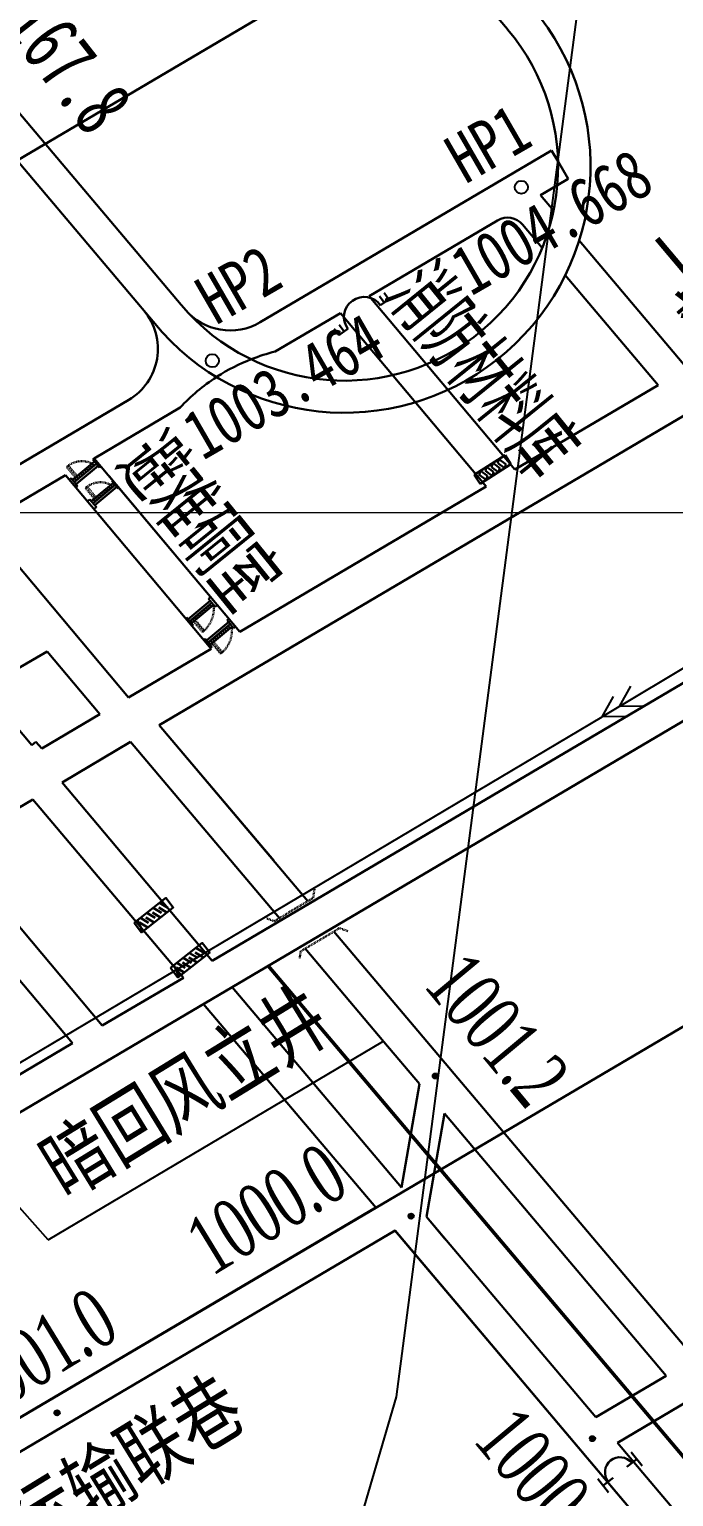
# Model space of a CAD drawing. Header units: millimetres. Extents: x 37412591 to 74834139, y 4258245 to 8527567.
# Drawn here: x 37415316.3 to 37415414.3, y 4259850.3 to 4260073.6 of the extents above; entities that cross this region are included whole.
import ezdxf
from ezdxf.enums import TextEntityAlignment as Align

# ---------------------------------------------------------------- set-up
doc = ezdxf.new("R2010")
doc.units = ezdxf.units.MM
doc.linetypes.add('2X0_5', pattern=[2.5, 2, -0.5])
for name, color, linetype in [('0测量点名称', 7, 'Continuous'), ('16', 3, 'Continuous'), ('6号煤底板等高线', 7, 'Continuous'), ('GXYZ', 2, 'Continuous'), ('JMD', 6, 'Continuous'), ('TK', 7, 'Continuous'), ('ZDH', 1, 'Continuous')]:
    doc.layers.add(name, color=color, linetype=linetype)
doc.layers.add('保安煤柱线', color=1, linetype='线圈线（保安煤柱线） ----0-----0----0-----0----0-----0--', lineweight=30)
doc.styles.get("Standard").update_dxf_attribs({"font": 'simfang.ttf', "width": 0.6667})
doc.styles.add('仿宋', font='', dxfattribs={"width": 0.707})
doc.styles.add('标准', font='SimSun.ttf', dxfattribs={"width": 0.667})
doc.styles.get('仿宋').set_extended_font_data('FangSong_GB2312')
doc.linetypes.add('442', pattern='A,5,[175,AAA.SHX,S=1,R=90,X=0,Y=0],5', length=10)
doc.linetypes.add('447', pattern='A,8,-1,[148,AAA.SHX,S=1,R=0,X=0,Y=0],-1', length=10)
doc.linetypes.add('FENCELINE1', pattern='A,6.35,-2.54,[133,ltypeshp.shx,S=2.54,R=0,X=-2.54,Y=0],-2.54,25.4', length=36.83)
doc.linetypes.add('线圈线（保安煤柱线） ----0-----0----0-----0----0-----0--', pattern='A,14.5,-2,[133,ltypeshp.shx,S=0.5,R=0,X=0,Y=0],-3,25.4', length=44.9)

# ---------------------------------------------------------------- blocks, each defined once
blk = doc.blocks.new('gc013a')
at = {"linetype": 'Continuous'}
blk.add_line((0.5, 0), (4, 0), dxfattribs=at)
at = {"linetype": 'Continuous', "flags": 128}
for points in [[(2.772, 0.354), (3.384, 0), (2.772, -0.354)], [(3.388, 0.354), (4, 0), (3.388, -0.354)]]:
    blk.add_lwpolyline(points, dxfattribs=at)
blk = doc.blocks.new('调节')
at = {"layer": 'JMD', "color": 5, "linetype": 'Continuous', "lineweight": 30}
for p, q in [((-0.18, 3.8), (-2.23, 2.77)), ((-0.63, 3.36), (-1.49, 1.76)), ((0.25, 3.24), (-0.61, 1.64)), ((0.36, 2.19), (-0.5, 0.59)), ((1.25, 2.07), (0.39, 0.47)), ((1.36, 1.01), (0.5, -0.59)), ((2.24, 0.9), (1.39, -0.7)), ((2.35, -0.16), (1.49, -1.76)), ((3.24, -0.27), (2.38, -1.87)), ((4.24, -1.45), (2.49, -2.93))]:
    blk.add_line(p, q, dxfattribs=at)
blk.add_lwpolyline([(-0.74, 4.41), (4.24, -1.45), (2.49, -2.93), (-2.49, 2.93)], close=True, dxfattribs=at)
blk = doc.blocks.new('A$C0C37771A')
at = {"layer": 'JMD', "color": 1, "linetype": 'Continuous', "lineweight": 30}
for p, q in [((4.14, 4.68, -1.2), (3.39, 3.93, -1.2)), ((3.7, 4.24, -1.2), (4.25, 3.69, -1.2)), ((4.14, 4.68, -1.2), (4.69, 4.13, -1.2)), ((0.68, 1.22, -1.2), (0, 0.55, -1.2)), ((0, 0.55, -1.2), (0.54, 0, -1.2)), ((0.37, 0.91, -1.2), (0.91, 0.37, -1.2))]:
    blk.add_line(p, q, dxfattribs=at)
blk.add_arc((2.04, 2.58, -1.2), 1.92, 224.8776, 44.8776, dxfattribs=at)
blk = doc.blocks.new('A$C4A5408C1')
at = {"layer": 'JMD', "color": 5, "linetype": 'Continuous', "lineweight": 30}
for p, q in [((0, 1.41), (4.73, 4.29)), ((0.86, 0), (5.58, 2.89)), ((1.89, 2.56), (1.71, 1.94)), ((1.89, 2.56), (2.93, 1.77)), ((2.83, 3.14), (2.65, 2.52)), ((2.65, 2.52), (3.69, 1.73)), ((2.83, 3.14), (3.88, 2.35)), ((3.78, 3.72), (3.6, 3.1)), ((3.6, 3.1), (4.64, 2.31)), ((3.88, 2.35), (3.69, 1.73)), ((3.78, 3.72), (4.82, 2.93)), ((4.82, 2.93), (4.64, 2.31)), ((4.73, 4.29), (5.58, 2.89)), ((0, 1.41), (0.86, 0)), ((0.94, 1.99), (0.76, 1.37)), ((0.76, 1.37), (1.8, 0.58)), ((0.94, 1.99), (1.99, 1.2)), ((1.71, 1.94), (2.75, 1.15)), ((1.99, 1.2), (1.8, 0.58)), ((2.93, 1.77), (2.75, 1.15))]:
    blk.add_line(p, q, dxfattribs=at)
blk = doc.blocks.new('1')
at = {"layer": 'JMD', "linetype": 'Continuous', "lineweight": 30}
blk.add_hatch(color=30, dxfattribs=at).paths.add_polyline_path([(37415326.82, 4260007.22), (37415326.57, 4260007.52), (37415323.21, 4260004.73), (37415323.47, 4260004.42)])
at = {"layer": 'JMD', "color": 30, "linetype": 'Continuous', "lineweight": 30}
for p, q in [((37415326.29, 4260007.85, 0.24), (37415322.94, 4260005.06, 0.24)), ((37415326.05, 4260008.15, 0.25), (37415326.25, 4260008.32, 0.25)), ((37415327.04, 4260006.95, 0.25), (37415326.05, 4260008.15, 0.25)), ((37415323.8, 4260005.24, 0.24), (37415323.54, 4260005.56, 0.24)), ((37415324.1, 4260005.49, 0.24), (37415323.83, 4260005.8, 0.24)), ((37415324.39, 4260005.73, 0.24), (37415324.13, 4260006.05, 0.24)), ((37415324.7, 4260005.99, 0.24), (37415324.43, 4260006.3, 0.24)), ((37415325, 4260006.24, 0.24), (37415324.74, 4260006.56, 0.24)), ((37415325.3, 4260006.49, 0.24), (37415325.03, 4260006.8, 0.24)), ((37415325.59, 4260006.73, 0.24), (37415325.33, 4260007.05, 0.24)), ((37415325.89, 4260006.98, 0.24), (37415325.62, 4260007.29, 0.24)), ((37415326.18, 4260007.22, 0.24), (37415325.92, 4260007.54, 0.24)), ((37415327.27, 4260007.14, 0.25), (37415327.04, 4260006.95, 0.25)), ((37415322.72, 4260005.32, 0.25), (37415322.43, 4260005.09, 0.25)), ((37415323.71, 4260004.13, 0.25), (37415322.72, 4260005.32, 0.25)), ((37415323.51, 4260005, 0.24), (37415323.25, 4260005.31, 0.24)), ((37415323.45, 4260003.91, 0.25), (37415323.71, 4260004.13, 0.25))]:
    blk.add_line(p, q, dxfattribs=at)
at = {"layer": 'JMD', "color": 30, "linetype": '2X0_5', "lineweight": 30, "ltscale": 0.0001}
for p, q in [((37415322.3, 4260007.24, 0.24), (37415322.06, 4260007.03, 0.24)), ((37415323.39, 4260005.43, 0.24), (37415322.06, 4260007.03, 0.24)), ((37415323.64, 4260005.64, 0.24), (37415322.3, 4260007.24, 0.24))]:
    blk.add_line(p, q, dxfattribs=at)
blk.add_arc((37415324.35, 4260004.47, 0.24), 3.45, 63.0644, 126.468, dxfattribs=at)
blk = doc.blocks.new('A$C2A686CFF')
at = {"layer": 'JMD', "color": 1, "linetype": 'Continuous', "lineweight": 30}
for p, q in [((12.2, 30.1, 0), (0, 30.1, 0)), ((6.1, 30.1, 0), (6.1, 21.3, 0)), ((6.1, 8.8, 0), (6.1, 0, 0)), ((12.2, 0, 0), (0, 0, 0))]:
    blk.add_line(p, q, dxfattribs=at)
blk.add_arc((6.1, 15, 0), 10.6, 270, 90, dxfattribs=at)

msp = doc.modelspace()

# ---------------------------------------------------------------- hatches: boundary and pattern name
at = {"linetype": '447', "ltscale": 0.5}
h = msp.add_hatch(color=0, dxfattribs=at)
h.dxf.hatch_style = 1
h.paths.add_polyline_path([(37415377.69, 4259914.29, 1), (37415378.49, 4259914.29, 1)])
h = msp.add_hatch(color=0, dxfattribs=at)
h.dxf.hatch_style = 1
h.paths.add_polyline_path([(37415374.8, 4259892.96, 1), (37415374, 4259892.96, 1)])
h = msp.add_hatch(color=0, dxfattribs=at)
h.dxf.hatch_style = 1
h.paths.add_polyline_path([(37415320.94, 4259863.03, 1), (37415320.15, 4259863.03, 1)])
h = msp.add_hatch(color=0, dxfattribs=at)
h.dxf.hatch_style = 1
h.paths.add_polyline_path([(37415401.59, 4259859.09, 1), (37415402.38, 4259859.09, 1)])
at = {"layer": 'JMD', "linetype": 'Continuous', "lineweight": 30}
for points in [[(37415329.62, 4260003.96), (37415329.37, 4260004.26), (37415326.01, 4260001.46), (37415326.27, 4260001.16)], [(37415340.48, 4259983.82), (37415340.73, 4259983.52), (37415344.09, 4259986.31), (37415343.83, 4259986.62)], [(37415343.28, 4259980.56), (37415343.53, 4259980.25), (37415346.89, 4259983.05), (37415346.63, 4259983.35)]]:
    msp.add_hatch(color=30, dxfattribs=at).paths.add_polyline_path(points)

# ---------------------------------------------------------------- linework, layer by layer
at = {"color": 0, "lineweight": 30, "ltscale": 5}
for p, q in [((37415396.08, 4260046.03), (37415394.1, 4260048.38)), ((37415417.01, 4260021.26), (37415399.95, 4260041.46)), ((37415411.98, 4260019.46), (37415397.85, 4260036.19)), ((37415390.16, 4260006.58), (37415368, 4260032.98)), ((37415385.8, 4260004.01), (37415363.63, 4260030.4)), ((37415326.17, 4260008.3), (37415339.27, 4260016.03)), ((37415348.33, 4259981.9), (37415326.17, 4260008.3)), ((37415343.96, 4259979.32), (37415321.8, 4260005.72)), ((37415331.4, 4259971.91), (37415309.24, 4259998.31)), ((37415344.11, 4259931.8), (37415438.82, 4259987.69)), ((37415309.38, 4259973.32, 2753.31), (37415319.01, 4259978.9, 2753.31)), ((37415327.04, 4259969.34, 2753.31), (37415319.01, 4259978.9, 2753.31)), ((37415343.96, 4259979.32), (37415331.4, 4259971.91)), ((37415336.07, 4259967.7), (37415353.5, 4259947.08, -0.19)), ((37415336.08, 4259967.7, 0), (37415358.71, 4259940.92, 0)), ((37415331.71, 4259965.13, -92.83), (37415354.36, 4259938.32, -92.83)), ((37415321.29, 4259958.98, 4817.29), (37415344.11, 4259931.8, 4817.29)), ((37415339.75, 4259929.23, 4817.29), (37415316.84, 4259956.35, 4817.29)), ((37415362.63, 4259936.27, 0), (37415422.83, 4259865.02, 4910.13)), ((37415309.82, 4259934.82), (37415322.87, 4259919.27)), ((37415358.28, 4259933.67, -92.83), (37415370.27, 4259919.49, -92.83)), ((37415327.41, 4259921.95, 4910.12), (37415339.75, 4259929.23, 4910.12)), ((37415347.19, 4259927.82, 5002.9), (37415372.95, 4259897.32, 5002.9)), ((37415342.82, 4259925.24, 4817.29), (37415369.01, 4259894.25, 4817.29)), ((37415322.87, 4259919.27), (37415297.39, 4259904.24)), ((37415370.27, 4259919.49, -92.83), (37415375.68, 4259913.08, -92.83)), ((37415379.47, 4259908.6, 2157.78), (37415413.21, 4259868.66, 4910.12)), ((37415376.75, 4259892.84, 0), (37415379.55, 4259889.52, 0)), ((37415376.75, 4259892.84, 5002.9), (37415402.51, 4259862.34, 5002.9)), ((37415371.95, 4259890.76, 4817.29), (37415800.56, 4259383.45, 4817.29)), ((37415405.78, 4259858.47, 5002.9), (37415699.19, 4259511.18, 5002.9))]:
    msp.add_line(p, q, dxfattribs=at)
at = {"color": 7, "linetype": '442', "lineweight": 30, "ltscale": 0.005}
msp.add_line((37415348.33, 4259981.9, 2753.31), (37415328.44, 4260005.59), dxfattribs=at)
at = {"linetype": 'ByBlock', "lineweight": 20}
msp.add_line((37416981.26, 4260000, 4910.12), (37415274.16, 4260000, 4910.12), dxfattribs=at)
at = {"color": 1, "lineweight": 50, "ltscale": 0.4}
msp.add_line((37415352.66, 4259931.04, 4910.12), (37416014.37, 4259147.83, 4910.12), dxfattribs=at)
at = {"color": 7, "ltscale": 0.005}
for q in [(37415287.43, 4259925.1, 2455.06), (37415370.1, 4259919.55, -8224.05)]:
    msp.add_line((37415319.17, 4259889.36, -8223.73), q, dxfattribs=at)
at = {"color": 0, "lineweight": 30, "ltscale": 5, "flags": 128}
for points in [[(37415351.45, 4260029.02), (37415395.76, 4260055.17)], [(37415396.74, 4260053.5), (37415395.76, 4260055.17)], [(37415398.3, 4260050.86), (37415396.75, 4260053.49)], [(37415396.64, 4260049.88), (37415398.3, 4260050.86)], [(37415394.1, 4260048.38), (37415396.64, 4260049.88)], [(37415353.71, 4260024.55), (37415363.63, 4260030.4)], [(37415291.88, 4259993.87), (37415331.44, 4260017.22)], [(37415309.24, 4259998.31), (37415321.8, 4260005.72)], [(37415347.19, 4259927.82), (37415450.94, 4259989.03)], [(37415316.84, 4259956.35), (37415239.94, 4259910.98)]]:
    msp.add_lwpolyline(points, dxfattribs=at)
at = {"color": 3, "lineweight": 30, "ltscale": 5, "elevation": 3832.1}
msp.add_lwpolyline([(37415396.61, 4260055.67), (37415396.61, 4260055.67)], dxfattribs=at)
at = {"color": 0, "lineweight": 30, "ltscale": 5, "flags": 128}
msp.add_lwpolyline([(37415368, 4260032.98), (37415387.55, 4260044.52, -0.365701), (37415391.36, 4260043.87), (37415394.34, 4260040.34)], format="xyb", dxfattribs=at)
at = {"color": 0, "lineweight": 30, "ltscale": 5}
for points, elevation in [([(37415390.16, 4260006.58), (37415411.98, 4260019.46)], 1377.04), ([(37415348.34, 4259981.91), (37415385.8, 4260004.01)], 1377.04), ([(37415375.68, 4259913.08), (37415373.76, 4259902)], 0), ([(37415379.47, 4259908.6), (37415376.75, 4259892.84)], 0), ([(37415373.76, 4259901.99), (37415372.95, 4259897.32)], 0), ([(37415234.66, 4259814.98), (37415369.01, 4259894.25)], 4910.12), ([(37415237.6, 4259811.48), (37415371.96, 4259890.76)], 4910.12), ([(37415371.94, 4259890.76), (37415994.44, 4259153.97)], 4910.12), ([(37415402.51, 4259862.34), (37415413.21, 4259868.66)], 4910.12), ([(37415405.78, 4259858.47), (37415416.49, 4259864.78)], 4910.12)]:
    msp.add_lwpolyline(points, dxfattribs=dict(at, elevation=elevation))
for points in [[(37415336.07, 4259967.7), (37415415.91, 4260014.81)], [(37415321.29, 4259958.98), (37415331.71, 4259965.13)]]:
    msp.add_lwpolyline(points, dxfattribs=at)
at = {"color": 0, "lineweight": 30, "ltscale": 5, "flags": 128}
for points, elevation in [([(37415318.2, 4259964.12), (37415327.04, 4259969.34)], 1377.04), ([(37415310.31, 4259942.31), (37415327.41, 4259921.95)], 4910.12), ([(37415208.51, 4259845.99), (37415347.19, 4259927.82)], 2455.06), ([(37415348.31, 4259928.48), (37415348.31, 4259928.48)], 2455.06)]:
    msp.add_lwpolyline(points, dxfattribs=dict(at, elevation=elevation))
at = {"color": 7, "linetype": '2X0_5', "lineweight": 30, "ltscale": 0.005, "elevation": 0, "flags": 128}
for points in [[(37415359.69, 4259942.7), (37415359.51, 4259941.39), (37415353.57, 4259937.85), (37415352.47, 4259938.26)], [(37415364.76, 4259936.34), (37415363.53, 4259936.81), (37415357.59, 4259933.26), (37415357.43, 4259932.1)]]:
    msp.add_lwpolyline(points, dxfattribs=at)
at = {"color": 0, "linetype": '447', "ltscale": 0.5}
for centre in [(37415378.09, 4259914.29, 1), (37415374.4, 4259892.96, 4910.12), (37415320.54, 4259863.03, 4910.12), (37415401.98, 4259859.09, 4910.12)]:
    msp.add_circle(centre, 0.398, dxfattribs=at)
at = {"color": 0, "lineweight": 30, "ltscale": 5}
for centre, radius, start, end in [((37415326.87, 4260024.97, -1078.02), 9, 300.5422, 40.1922), ((37415346.88, 4260036.77, -1078.02), 9, 220.1833, 300.5422), ((37415360.84, 4259995.97, -1076.02), 29.46, 111.4578, 122.7788), ((37415360.84, 4259995.97, -1076.02), 29.46, 104.0018, 111.4578), ((37415360.84, 4259995.97, -1076.02), 29.46, 123.0598, 137.0827)]:
    msp.add_arc(centre, radius, start, end, dxfattribs=at)
at = {"color": 0, "ltscale": 5}
for p in [(37415378.09, 4259914.29, 1), (37415378.09, 4259914.29, -2), (37415374.4, 4259892.96, 4910.12), (37415374.4, 4259892.96, 4907.12), (37415320.54, 4259863.03, 4910.12), (37415320.54, 4259863.03, 4907.12), (37415401.98, 4259859.09, 4910.12), (37415401.98, 4259859.09, 4907.12)]:
    msp.add_point(p, dxfattribs=at)
at = {"color": 1}
for p in [(37415378.09, 4259914.29, 1), (37415374.4, 4259892.96, 4910.12), (37415320.54, 4259863.03, 4910.12), (37415401.98, 4259859.09, 4910.12)]:
    msp.add_point(p, dxfattribs=at)
at = {"color": 2, "linetype": 'ByBlock', "lineweight": -3, "ltscale": 0.005}
for p in [(37415374.4, 4259892.96, 4910.12), (37415320.54, 4259863.03, 4910.12), (37415320.54, 4259863.03, 4910.12)]:
    msp.add_point(p, dxfattribs=at)
at = {"layer": '16', "lineweight": -3, "ltscale": 0.005}
for centre in [(37415391.16, 4260049.56), (37415344.15, 4260023.16)]:
    msp.add_circle(centre, 1, dxfattribs=at)
at = {"layer": '6号煤底板等高线', "elevation": 2453.77}
msp.add_lwpolyline([(37414906.94, 4258589.06), (37415195.24, 4259276.54), (37415239.47, 4259412.02), (37415372.18, 4259865.44), (37415406.75, 4260130.31), (37415407.11, 4260134.8), (37415408.1, 4260146.78), (37415409.28, 4260160.49), (37415410.49, 4260174.02), (37415411.77, 4260187.71), (37415413.43, 4260204.82), (37415415.29, 4260223.51), (37415417.23, 4260242.3), (37415419.55, 4260264.39), (37415422.19, 4260288.8), (37415429.41, 4260439.76), (37415433.72, 4260571.25)], dxfattribs=at)
at = {"layer": 'GXYZ'}
msp.add_line((37414990.2, 4259723.18, 4910.12), (37415403.45, 4259968.98, 4910.12), dxfattribs=at)
at = {"layer": 'JMD', "color": 30, "linetype": 'Continuous', "lineweight": 30}
for p, q in [((37415073.34, 4260447.33, 4910.12), (37415389.08, 4260073.6, 4910.12)), ((37415336.51, 4260027.5, 4910.12), (37415236.58, 4260145.78, 4910.12)), ((37415277.48, 4260104.99, 4910.12), (37415339.43, 4260031.65, 4910.12)), ((37415326.51, 4260007.48, 0.25), (37415323.21, 4260004.73, 0.25)), ((37415326.77, 4260007.17, 0.24), (37415323.47, 4260004.42, 0.24)), ((37415329.1, 4260004.59, -0.01), (37415325.74, 4260001.79, -0.01)), ((37415329.37, 4260004.26, 0), (37415326.01, 4260001.46, 0)), ((37415329.62, 4260003.96, -0.01), (37415326.27, 4260001.16, -0.01)), ((37415327.81, 4260002.98, -0.01), (37415327.54, 4260003.3, -0.01)), ((37415328.1, 4260003.22, -0.01), (37415327.84, 4260003.54, -0.01)), ((37415328.39, 4260003.47, -0.01), (37415328.13, 4260003.79, -0.01)), ((37415328.69, 4260003.72, -0.01), (37415328.43, 4260004.03, -0.01)), ((37415328.98, 4260003.96, -0.01), (37415328.72, 4260004.28, -0.01)), ((37415328.85, 4260004.89, 0), (37415329.05, 4260005.06, 0)), ((37415329.85, 4260003.69, 0), (37415328.85, 4260004.89, 0)), ((37415329.28, 4260004.21, -0.01), (37415329.01, 4260004.52, -0.01)), ((37415330.07, 4260003.87, 0), (37415329.85, 4260003.69, 0)), ((37415325.52, 4260002.06, 0), (37415325.24, 4260001.83, 0)), ((37415326.52, 4260000.86, 0), (37415325.52, 4260002.06, 0)), ((37415326.31, 4260001.73, -0.01), (37415326.05, 4260002.05, -0.01)), ((37415326.61, 4260001.98, -0.01), (37415326.34, 4260002.29, -0.01)), ((37415326.9, 4260002.22, -0.01), (37415326.64, 4260002.54, -0.01)), ((37415327.19, 4260002.47, -0.01), (37415326.93, 4260002.78, -0.01)), ((37415327.5, 4260002.72, -0.01), (37415327.24, 4260003.04, -0.01)), ((37415326.25, 4260000.64, 0), (37415326.52, 4260000.86, 0)), ((37415340.48, 4259983.82, -0.25), (37415343.83, 4259986.62, -0.25)), ((37415340.73, 4259983.52, -0.25), (37415344.08, 4259986.32, -0.25)), ((37415341, 4259983.19, -0.25), (37415344.36, 4259985.99, -0.25)), ((37415342.91, 4259985.31, -0.25), (37415343.17, 4259984.99, -0.25)), ((37415343.2, 4259985.55, -0.25), (37415343.46, 4259985.24, -0.25)), ((37415343.5, 4259985.8, -0.25), (37415343.76, 4259985.48, -0.25)), ((37415343.85, 4259987.13, -0.25), (37415343.59, 4259986.91, -0.25)), ((37415343.59, 4259986.91, -0.25), (37415344.58, 4259985.72, -0.25)), ((37415343.79, 4259986.05, -0.25), (37415344.05, 4259985.73, -0.25)), ((37415344.58, 4259985.72, -0.25), (37415344.87, 4259985.95, -0.25)), ((37415340.03, 4259983.9, -0.25), (37415340.25, 4259984.09, -0.25)), ((37415340.25, 4259984.09, -0.25), (37415341.25, 4259982.89, -0.25)), ((37415340.82, 4259983.57, -0.25), (37415341.09, 4259983.26, -0.25)), ((37415341.12, 4259983.82, -0.25), (37415341.38, 4259983.5, -0.25)), ((37415341.41, 4259984.06, -0.25), (37415341.68, 4259983.75, -0.25)), ((37415341.71, 4259984.31, -0.25), (37415341.97, 4259983.99, -0.25)), ((37415342, 4259984.55, -0.25), (37415342.26, 4259984.24, -0.25)), ((37415342.29, 4259984.8, -0.25), (37415342.56, 4259984.48, -0.25)), ((37415342.6, 4259985.05, -0.25), (37415342.86, 4259984.74, -0.25)), ((37415343.28, 4259980.56, -0.01), (37415346.63, 4259983.35, -0.01)), ((37415346.65, 4259983.87, 0), (37415346.39, 4259983.65, 0)), ((37415346.39, 4259983.65, 0), (37415347.39, 4259982.45, 0)), ((37415341.25, 4259982.89, -0.25), (37415341.05, 4259982.72, -0.25)), ((37415343.53, 4259980.25, 0), (37415346.89, 4259983.05, 0)), ((37415343.81, 4259979.92, -0.01), (37415347.16, 4259982.72, -0.01)), ((37415344.51, 4259981.05, -0.01), (37415344.77, 4259980.73, -0.01)), ((37415344.8, 4259981.29, -0.01), (37415345.07, 4259980.97, -0.01)), ((37415345.1, 4259981.54, -0.01), (37415345.36, 4259981.22, -0.01)), ((37415345.4, 4259981.79, -0.01), (37415345.67, 4259981.47, -0.01)), ((37415345.71, 4259982.05, -0.01), (37415345.97, 4259981.73, -0.01)), ((37415346, 4259982.29, -0.01), (37415346.27, 4259981.98, -0.01)), ((37415346.3, 4259982.54, -0.01), (37415346.56, 4259982.22, -0.01)), ((37415346.59, 4259982.78, -0.01), (37415346.86, 4259982.47, -0.01)), ((37415347.39, 4259982.45, 0), (37415347.67, 4259982.69, 0)), ((37415342.83, 4259980.64), (37415343.06, 4259980.83)), ((37415343.06, 4259980.83), (37415344.06, 4259979.63)), ((37415343.63, 4259980.31, -0.01), (37415343.89, 4259979.99, -0.01)), ((37415344.06, 4259979.63), (37415343.85, 4259979.46)), ((37415343.92, 4259980.55, -0.01), (37415344.18, 4259980.24, -0.01)), ((37415344.21, 4259980.8, -0.01), (37415344.48, 4259980.48, -0.01)), ((37415309.38, 4259973.32, 2753.31), (37415316.71, 4259964.65, 4908.13)), ((37415317.32, 4259965.16, 4907.97), (37415316.71, 4259964.65, 4908.13)), ((37415317.32, 4259965.16, 4910.74), (37415318.2, 4259964.12, 4910.99))]:
    msp.add_line(p, q, dxfattribs=at)
at = {"layer": 'JMD', "color": 30, "linetype": '2X0_5', "lineweight": 30, "ltscale": 0.0001}
for p, q in [((37415325.11, 4260003.98, -0.01), (37415324.86, 4260003.77, -0.01)), ((37415326.19, 4260002.17, -0.01), (37415324.86, 4260003.77, -0.01)), ((37415326.44, 4260002.38, -0.01), (37415325.11, 4260003.98, -0.01)), ((37415341.34, 4259983.47, -0.25), (37415342.67, 4259981.87, -0.25)), ((37415341.58, 4259983.67, -0.25), (37415342.92, 4259982.07, -0.25)), ((37415342.68, 4259981.87, -0.25), (37415342.92, 4259982.07, -0.25)), ((37415344.09, 4259980.16, -0.01), (37415345.43, 4259978.56, -0.01)), ((37415344.34, 4259980.37, -0.01), (37415345.68, 4259978.77, -0.01)), ((37415345.43, 4259978.57, -0.01), (37415345.68, 4259978.77, -0.01))]:
    msp.add_line(p, q, dxfattribs=at)
at = {"layer": 'JMD', "color": 30, "linetype": 'Continuous', "lineweight": 30}
for centre, radius, start, end in [((37415364.22, 4260052.71, 7066.16), 37.47, 222.3057, 40.0524), ((37415364.25, 4260052.62, 4910.12), 32.5, 220.1922, 40.1922)]:
    msp.add_arc(centre, radius, start, end, dxfattribs=at)
at = {"layer": 'JMD', "color": 30, "linetype": '2X0_5', "lineweight": 30, "ltscale": 0.0001}
for centre, radius, start, end in [((37415327.16, 4260001.21, -0.01), 3.45, 63.0644, 126.468), ((37415339.75, 4259985.47, -0.25), 4.64, 313.0505, 6.4356), ((37415342.51, 4259982.16, -0.01), 4.64, 313.0505, 6.4356)]:
    msp.add_arc(centre, radius, start, end, dxfattribs=at)
at = {"layer": 'ZDH', "color": 0, "lineweight": -3}
for p in [(37415377.96, 4259914.59, 9.99), (37415374.27, 4259893.26, 4919.12), (37415320.41, 4259863.33, 4919.12), (37415401.85, 4259859.39, 4919.12)]:
    msp.add_point(p, dxfattribs=at)
at = {"layer": '保安煤柱线', "color": 1, "linetype": 'FENCELINE1', "lineweight": 30, "ltscale": 2, "flags": 128}
for points in [[(37414216.78, 4259405.97), (37416033.58, 4260477.96)], [(37414324.8, 4259278.12), (37416041.37, 4260290.96)]]:
    msp.add_lwpolyline(points, dxfattribs=at)

# ---------------------------------------------------------------- block references
at = {"color": 0, "ltscale": 0.8, "rotation": 1.119592190426105}
msp.add_blockref('A$C4A5408C1', (37415384.04, 4260004.4, 4312.77), dxfattribs=at)
for p, xscale, yscale, zscale, rotation in [((37415335.8, 4259938.05), 0.7999999999999998, 0.7999999999999998, 0.7999999999999998, 87.72010968780774), ((37415341.34, 4259931.19, 4910.12), 0.8000000000000004, 0.8000000000000004, 0.8000000000000004, 87.72010968780717)]:
    msp.add_blockref('调节', p, dxfattribs=dict(xscale=xscale, yscale=yscale, zscale=zscale, rotation=rotation))
at = {"color": 0, "ltscale": 0.8, "xscale": 0.2159999958448435, "yscale": 0.2159999962896109, "zscale": 0.2159999958448435, "rotation": 128.4640150959241}
msp.add_blockref('A$C2A686CFF', (37415409.53, 4259854.95, 0), dxfattribs=at)
at = {"layer": '6号煤底板等高线'}
msp.add_blockref('1', (-0.05, -0.05), dxfattribs=at)
at = {"layer": 'GXYZ', "xscale": 4.999999997148083, "yscale": 4.999999997148083, "rotation": 210.7435799882485}
msp.add_blockref('gc013a', (37415420.64, 4259979.2, 4910.12), dxfattribs=at)
at = {"layer": 'TK', "color": 4, "ltscale": 0.8, "xscale": 1.599999997709481, "yscale": 1.599999997709481, "zscale": 1.599999997709481, "rotation": 170.6910409745644}
msp.add_blockref('A$C0C37771A', (37415371.14, 4260033.34, 4314.69), dxfattribs=at)

# ---------------------------------------------------------------- texts
at = {"color": 7, "linetype": '442', "lineweight": 30, "ltscale": 0.005, "style": '标准', "width": 0.78}
msp.add_text('一联巷', height=7.711, rotation=310.1019, dxfattribs=at).set_placement((37415408.45, 4260039.37, 3546.77))
at = {"color": 7, "linetype": '442', "lineweight": 0, "style": '标准', "width": 0.6}
for s, p in [('消防材料库', (37415370.34, 4260033.2, 2455.06)), ('避难硐室', (37415329.52, 4260007.49, 3832.1))]:
    e = msp.add_text(s, height=9, rotation=308.9607, dxfattribs=at)
    e.set_placement(p)
    e.dxf.unprotected_set("ltscale", 0)
at = {"color": 7, "linetype": '442', "lineweight": 30, "ltscale": 0.005, "style": '标准', "width": 0.78}
for s, p in [('暗回风立井', (37415364.29, 4259918.37)), ('21602运输联巷', (37415351.22, 4259859.13))]:
    msp.add_text(s, height=9.072, rotation=31.555, dxfattribs=at).set_placement(p, align=Align.BOTTOM_RIGHT)
at = {"insert": (37415316.46, 4260082.98, 0), "char_height": 9, "width": 22.3291, "attachment_point": 1, "rotation": 308.0717, "style": '仿宋'}
msp.add_mtext('1167.8', dxfattribs=at)
at = {"layer": '0测量点名称', "color": 1, "width": 0.8}
for s, p in [('HP1  ', (37415389.6, 4260058.3)), ('1004.668 ', (37415397.53, 4260045.27)), ('HP2  ', (37415351.65, 4260036.83, -3235.59)), ('1003.464 ', (37415356.74, 4260020.27, -3235.59))]:
    msp.add_text(s, height=7.5, rotation=29.9904, dxfattribs=at).set_placement(p, align=Align.MIDDLE)
at = {"layer": '0测量点名称', "color": 30, "lineweight": 30, "ltscale": 5, "char_height": 9, "width": 23.085, "attachment_point": 7}
for s, insert, rotation in [('{\\fTimes New Roman|b0|i0|c0|p18;\\C256;1001.2}', (37415375.97, 4259927.93, 0.01), 309.7605), ('{\\fTimes New Roman|b0|i0|c0|p18;\\C256;1000.0}', (37415344.18, 4259883.56, 0.01), 31.3959), ('{\\fTimes New Roman|b0|i0|c0|p18;\\C256;1001.0}', (37415309.25, 4259861.57, 4817.3), 31.3959), ('{\\fTimes New Roman|b0|i0|c0|p18;\\C256;1000.9}', (37415383.5, 4259858.71, 5002.91), 309.7605)]:
    msp.add_mtext(s, dxfattribs=dict(at, insert=insert, rotation=rotation))

doc.saveas('drawing.dxf')
